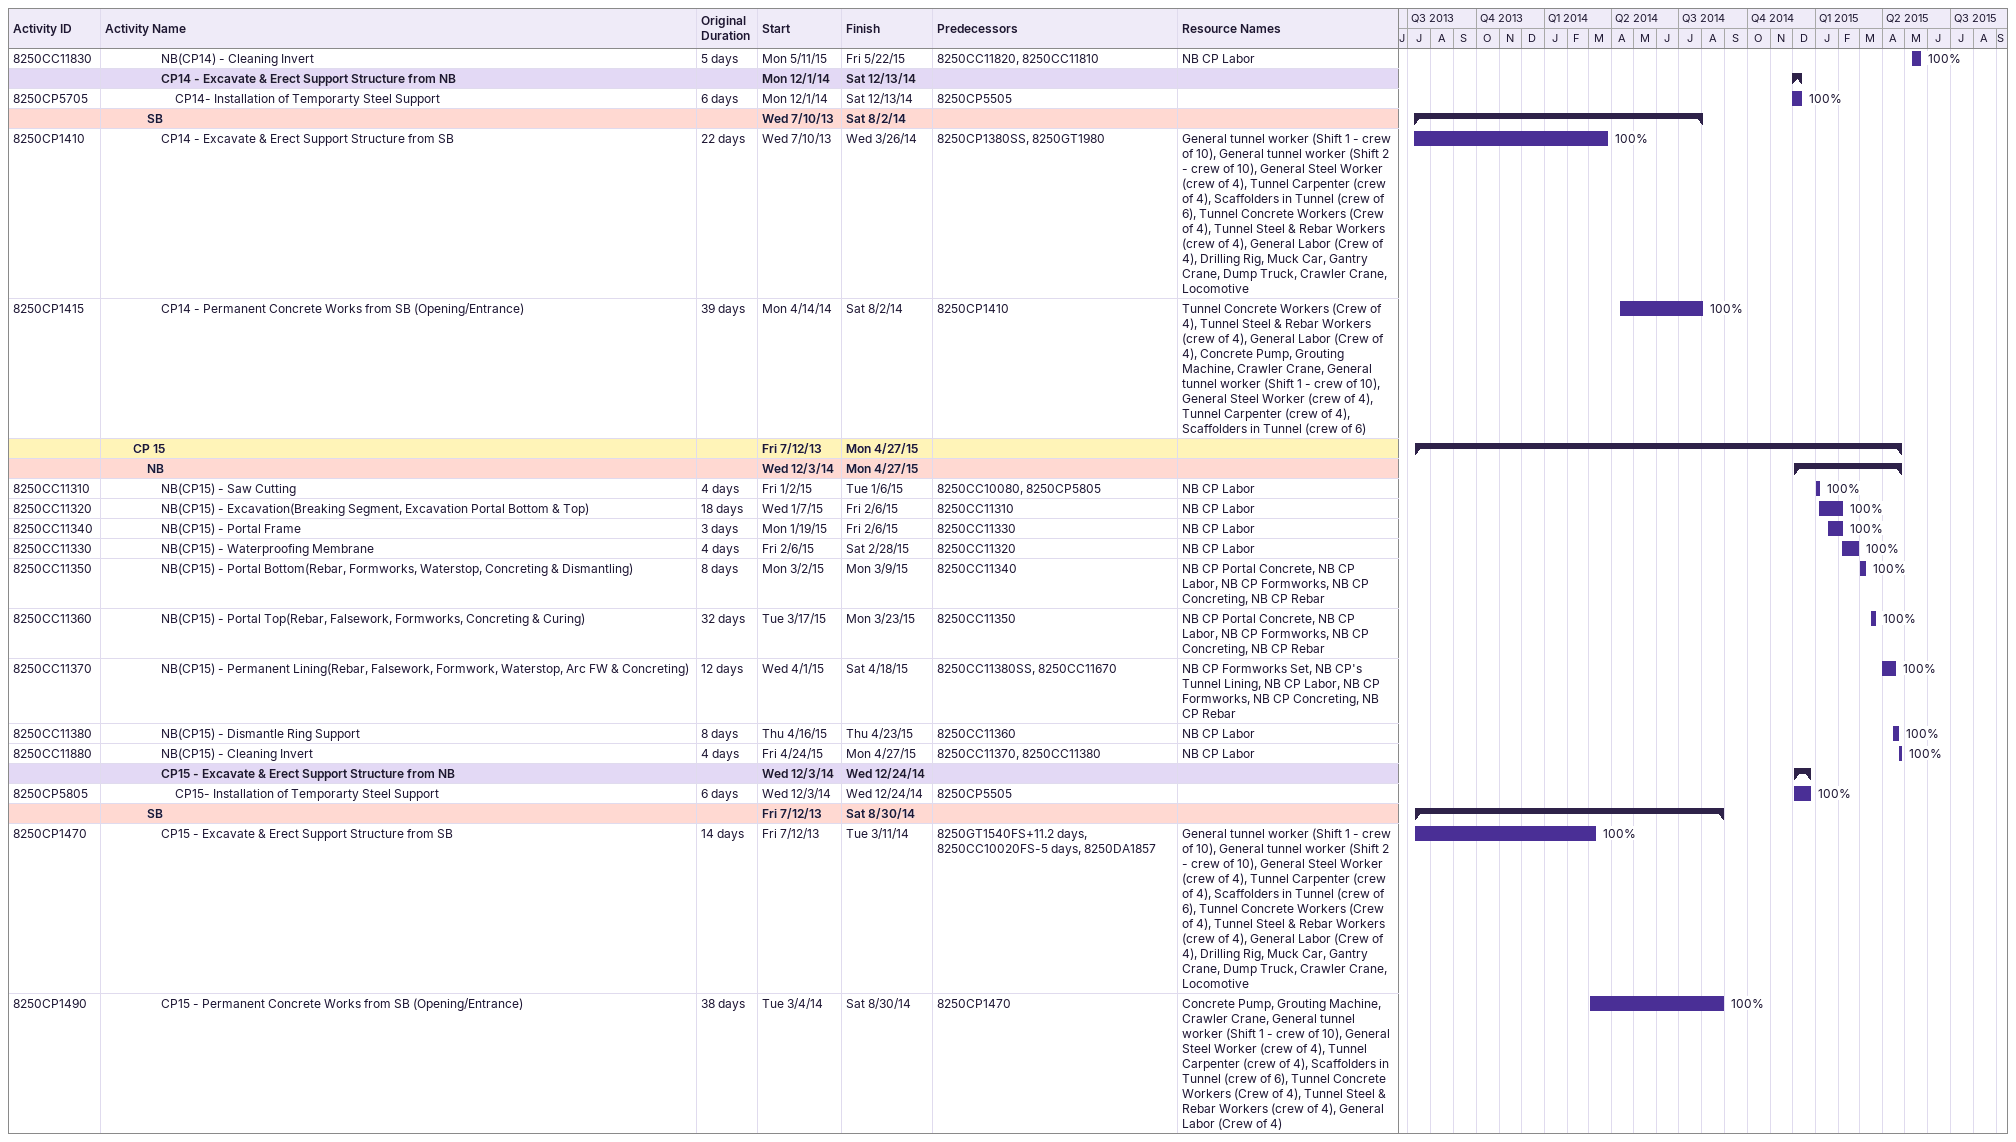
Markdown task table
| ID | Level | Task | Original duration | Start | Finish | Predecessors | Resources | % complete |
|---|---|---|---|---|---|---|---|---|
| 8250CC11830 | 5 | NB(CP14) - Cleaning Invert | 5d | 2015-05-11 | 2015-05-22 | 8250CC11820, 8250CC11810 | NB CP Labor | 100 |
|  | 5 | **CP14 - Excavate & Erect Support Structure from NB** |  | 2014-12-01 | 2014-12-13 |  |  |  |
| 8250CP5705 | 6 | CP14- Installation of Temporarty Steel Support | 6d | 2014-12-01 | 2014-12-13 | 8250CP5505 |  | 100 |
|  | 4 | **SB** |  | 2013-07-10 | 2014-08-02 |  |  |  |
| 8250CP1410 | 5 | CP14 - Excavate & Erect Support Structure from SB | 22d | 2013-07-10 | 2014-03-26 | 8250CP1380SS, 8250GT1980 | General tunnel worker (Shift 1 - crew of 10), General tunnel worker (Shift 2 - crew of 10), General Steel Worker (crew of 4), Tunnel Carpenter (crew of 4), Scaffolders in Tunnel (crew of 6), Tunnel Concrete Workers (Crew of 4), Tunnel Steel & Rebar Workers (crew of 4), General Labor (Crew of 4), Drilling Rig, Muck Car, Gantry Crane, Dump Truck, Crawler Crane, Locomotive | 100 |
| 8250CP1415 | 5 | CP14 - Permanent Concrete Works from SB (Opening/Entrance) | 39d | 2014-04-14 | 2014-08-02 | 8250CP1410 | Tunnel Concrete Workers (Crew of 4), Tunnel Steel & Rebar Workers (crew of 4), General Labor (Crew of 4), Concrete Pump, Grouting Machine, Crawler Crane, General tunnel worker (Shift 1 - crew of 10), General Steel Worker (crew of 4), Tunnel Carpenter (crew of 4), Scaffolders in Tunnel (crew of 6) | 100 |
|  | 3 | **CP 15** |  | 2013-07-12 | 2015-04-27 |  |  |  |
|  | 4 | **NB** |  | 2014-12-03 | 2015-04-27 |  |  |  |
| 8250CC11310 | 5 | NB(CP15) - Saw Cutting | 4d | 2015-01-02 | 2015-01-06 | 8250CC10080, 8250CP5805 | NB CP Labor | 100 |
| 8250CC11320 | 5 | NB(CP15) - Excavation(Breaking Segment, Excavation Portal Bottom & Top) | 18d | 2015-01-07 | 2015-02-06 | 8250CC11310 | NB CP Labor | 100 |
| 8250CC11340 | 5 | NB(CP15) - Portal Frame | 3d | 2015-01-19 | 2015-02-06 | 8250CC11330 | NB CP Labor | 100 |
| 8250CC11330 | 5 | NB(CP15) - Waterproofing Membrane | 4d | 2015-02-06 | 2015-02-28 | 8250CC11320 | NB CP Labor | 100 |
| 8250CC11350 | 5 | NB(CP15) - Portal Bottom(Rebar, Formworks, Waterstop, Concreting & Dismantling) | 8d | 2015-03-02 | 2015-03-09 | 8250CC11340 | NB CP Portal Concrete, NB CP Labor, NB CP Formworks, NB CP Concreting, NB CP Rebar | 100 |
| 8250CC11360 | 5 | NB(CP15) - Portal Top(Rebar, Falsework, Formworks, Concreting & Curing) | 32d | 2015-03-17 | 2015-03-23 | 8250CC11350 | NB CP Portal Concrete, NB CP Labor, NB CP Formworks, NB CP Concreting, NB CP Rebar | 100 |
| 8250CC11370 | 5 | NB(CP15) - Permanent Lining(Rebar, Falsework, Formwork, Waterstop, Arc FW & Concreting) | 12d | 2015-04-01 | 2015-04-18 | 8250CC11380SS, 8250CC11670 | NB CP Formworks Set, NB CP's Tunnel Lining, NB CP Labor, NB CP Formworks, NB CP Concreting, NB CP Rebar | 100 |
| 8250CC11380 | 5 | NB(CP15) - Dismantle Ring Support | 8d | 2015-04-16 | 2015-04-23 | 8250CC11360 | NB CP Labor | 100 |
| 8250CC11880 | 5 | NB(CP15) - Cleaning Invert | 4d | 2015-04-24 | 2015-04-27 | 8250CC11370, 8250CC11380 | NB CP Labor | 100 |
|  | 5 | **CP15 - Excavate & Erect Support Structure from NB** |  | 2014-12-03 | 2014-12-24 |  |  |  |
| 8250CP5805 | 6 | CP15- Installation of Temporarty Steel Support | 6d | 2014-12-03 | 2014-12-24 | 8250CP5505 |  | 100 |
|  | 4 | **SB** |  | 2013-07-12 | 2014-08-30 |  |  |  |
| 8250CP1470 | 5 | CP15 - Excavate & Erect Support Structure from SB | 14d | 2013-07-12 | 2014-03-11 | 8250GT1540FS+11.2d, 8250CC10020FS-5d, 8250DA1857 | General tunnel worker (Shift 1 - crew of 10), General tunnel worker (Shift 2 - crew of 10), General Steel Worker (crew of 4), Tunnel Carpenter (crew of 4), Scaffolders in Tunnel (crew of 6), Tunnel Concrete Workers (Crew of 4), Tunnel Steel & Rebar Workers (crew of 4), General Labor (Crew of 4), Drilling Rig, Muck Car, Gantry Crane, Dump Truck, Crawler Crane, Locomotive | 100 |
| 8250CP1490 | 5 | CP15 - Permanent Concrete Works from SB (Opening/Entrance) | 38d | 2014-03-04 | 2014-08-30 | 8250CP1470 | Concrete Pump, Grouting Machine, Crawler Crane, General tunnel worker (Shift 1 - crew of 10), General Steel Worker (crew of 4), Tunnel Carpenter (crew of 4), Scaffolders in Tunnel (crew of 6), Tunnel Concrete Workers (Crew of 4), Tunnel Steel & Rebar Workers (crew of 4), General Labor (Crew of 4) | 100 |
